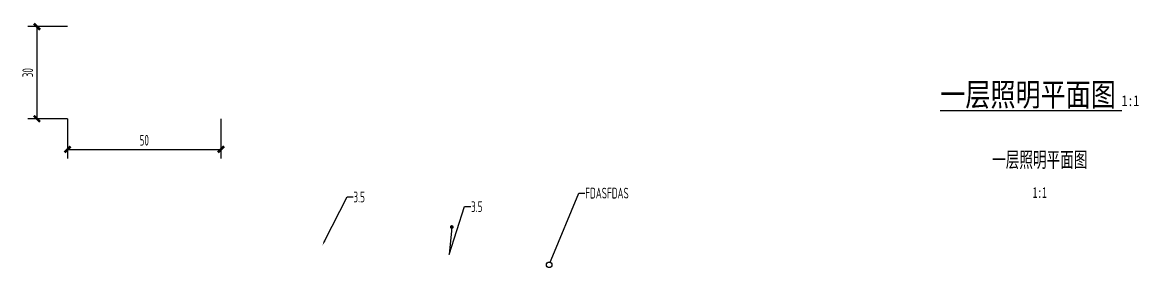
# Model space of a CAD drawing. Extents: x -337 to 273738, y -225 to 2088994.
# Drawn here: x 44451.7 to 44815.7, y 272097.4 to 272177.3 of the extents above; entities that cross this region are included whole.
import ezdxf
from ezdxf import colors
from ezdxf.entities.mleader import LeaderData, LeaderLine
from ezdxf.math import Vec2, Vec3

# ---------------------------------------------------------------- set-up
doc = ezdxf.new("R2010")
doc.units = 0
doc.header["$LTSCALE"] = 1000
doc.layers.get('0').update_dxf_attribs({"linetype": 'CONTINUOUS'})
doc.layers.get('Defpoints').update_dxf_attribs({"linetype": 'CONTINUOUS'})
doc.layers.add('E-REQU-DIMS', color=30, linetype='CONTINUOUS')
doc.layers.add('E-SHET-PROF', color=1, linetype='CONTINUOUS')
doc.styles.add('TH-STYLE1', font='Stfangso_1.ttf', dxfattribs={"width": 0.65})
doc.styles.add('TH-STYLE2', font='', dxfattribs={"width": 0.8})
doc.styles.add('TH-STYLE3', font='tssdeng.shx', dxfattribs={"width": 0.65, "bigfont": 'tssdchn.shx'})
doc.styles.get('TH-STYLE2').set_extended_font_data('STXihei')
doc.dimstyles.new('E-DIMA1', dxfattribs={"dimtxt": 3.5, "dimasz": 2, "dimexe": 3, "dimexo": 0, "dimgap": 1.25, "dimtad": 1, "dimdec": 1, "dimrnd": 1, "dimdsep": 46, "dimtxsty": 'TH-STYLE3', "dimblk1": 'ARCHTICK', "dimblk2": 'ARCHTICK', "dimsah": 1, "dimcen": 0, "dimclrt": 6, "dimadec": 0, "dimazin": 0, "dimtfac": 1, "dimtdec": 1, "dimtix": 1, "dimtmove": 2, "dimatfit": 3, "dimldrblk": 'ARCHTICK', "dimfxl": 1, "dimtolj": 1, "dimarcsym": 0})

# ---------------------------------------------------------------- blocks, each defined once
blk = doc.blocks.new('_ArchTick')
at = {"color": 0, "linetype": 'ByBlock', "const_width": 0.4}
blk.add_lwpolyline([(-0.5, -0.5), (0.5, 0.5)], dxfattribs=at)
blk = doc.blocks.new('*D506')
at = {"layer": 'Defpoints', "color": 0, "transparency": 16777216}
for p in [(44466.49, 272145.95), (44516.5, 272145.95), (44516.5, 272135.95)]:
    blk.add_point(p, dxfattribs=at)
at = {"layer": 'E-REQU-DIMS', "color": 0, "lineweight": -2, "transparency": 16777216}
for p, q in [((44466.49, 272145.95), (44466.49, 272132.95)), ((44516.5, 272145.95), (44516.5, 272132.95)), ((44466.49, 272135.95), (44516.5, 272135.95))]:
    blk.add_line(p, q, dxfattribs=at)
at = {"layer": 'E-REQU-DIMS', "color": 0, "lineweight": -2, "transparency": 16777216, "xscale": 2, "yscale": 2, "zscale": 2, "rotation": 180}
blk.add_blockref('_ArchTick', (44466.49, 272135.95), dxfattribs=at)
at = {"layer": 'E-REQU-DIMS', "color": 0, "lineweight": -2, "transparency": 16777216, "xscale": 2, "yscale": 2, "zscale": 2}
blk.add_blockref('_ArchTick', (44516.5, 272135.95), dxfattribs=at)
at = {"layer": 'E-REQU-DIMS', "color": 6, "transparency": 16777216, "insert": (44491.49, 272138.95), "char_height": 3.5, "attachment_point": 5, "style": 'TH-STYLE3'}
blk.add_mtext('\\A1;50', dxfattribs=at)
blk = doc.blocks.new('*D507')
at = {"layer": 'Defpoints', "color": 0, "transparency": 16777216}
for p in [(44466.49, 272175.95), (44456.49, 272145.95), (44466.49, 272145.95)]:
    blk.add_point(p, dxfattribs=at)
at = {"layer": 'E-REQU-DIMS', "color": 0, "lineweight": -2, "transparency": 16777216}
for p, q in [((44466.49, 272175.95), (44453.49, 272175.95)), ((44456.49, 272175.95), (44456.49, 272145.95)), ((44466.49, 272145.95), (44453.49, 272145.95))]:
    blk.add_line(p, q, dxfattribs=at)
at = {"layer": 'E-REQU-DIMS', "color": 0, "lineweight": -2, "transparency": 16777216, "xscale": 2, "yscale": 2, "zscale": 2}
for p, rotation in [((44456.49, 272175.95), 90), ((44456.49, 272145.95), 270)]:
    blk.add_blockref('_ArchTick', p, dxfattribs=dict(at, rotation=rotation))
at = {"layer": 'E-REQU-DIMS', "color": 6, "transparency": 16777216, "insert": (44453.49, 272160.95), "char_height": 3.5, "attachment_point": 5, "rotation": 90, "style": 'TH-STYLE3'}
blk.add_mtext('\\A1;30', dxfattribs=at)
blk = doc.blocks.new('_Dot')
at = {"color": 0, "linetype": 'ByBlock', "lineweight": -2}
blk.add_line((-0.5, 0), (-1, 0), dxfattribs=at)
at = {"color": 0, "linetype": 'ByBlock', "const_width": 0.5}
blk.add_lwpolyline([(-0.25, 0, 1), (0.25, 0, 1)], format="xyb", close=True, dxfattribs=at)
blk = doc.blocks.new('_DotBlank')
at = {"color": 0, "linetype": 'ByBlock', "lineweight": -2}
blk.add_line((-0.5, 0), (-1, 0), dxfattribs=at)
blk.add_circle((0, 0), 0.5, dxfattribs=at)
blk = doc.blocks.new('标注图名图签索引')
at = {"layer": 'E-SHET-PROF', "attachment_point": 5}
for s, insert, char_height, style in [('{\\H1.071x;\\L一层照明平面图\\H0.4667x;\\l 1:1}', (29764.66, -18328.81), 7, 'TH-STYLE2'), ('一层照明平面图', (29764.66, -18349.89), 5, 'TH-STYLE1'), ('1:1', (29764.66, -18360.31), 3.5, 'TH-STYLE1')]:
    blk.add_mtext(s, dxfattribs=dict(at, insert=insert, char_height=char_height, style=style))
at = {"layer": 'E-REQU-DIMS'}
dim = blk.add_linear_dim(base=(29437.68, -18336.24), p1=(29447.68, -18306.24), p2=(29447.68, -18336.24), angle=270, dimstyle='E-DIMA1', dxfattribs=at)
dim.commit()
dim.dimension.update_dxf_attribs({"geometry": '*D507', "text_midpoint": (29434.68, -18321.24), "insert": (-15018.81, -290482.19)})
dim = blk.add_linear_dim(base=(29497.69, -18346.24), p1=(29447.68, -18336.24), p2=(29497.69, -18336.24), dimstyle='E-DIMA1', dxfattribs=at)
dim.commit()
dim.dimension.update_dxf_attribs({"geometry": '*D506', "text_midpoint": (29472.68, -18343.24), "insert": (-15018.81, -290482.19)})
ml = blk.add_multileader_mtext('Standard', dxfattribs=at)
ml.set_content('3.5', color=6, style='TH-STYLE3')
ml.set_leader_properties()
ml.build(insert=Vec2(0, 0))
ml.multileader.update_dxf_attribs({"dogleg_length": 2, "arrow_head_size": 1.8})
ctx = ml.context
ctx.base_point, ctx.char_height, ctx.arrow_head_size, ctx.landing_gap_size, ctx.plane_origin = Vec3(29540.79, -18361.73), 3.5, 1.8, 0.09, Vec3(29522.4, -18366.69)
notes = []
notes.append((ctx, [(0, (1, 1, 0), (29538.79, -18361.73), (1, 0), 2, [(0, [(29530.73, -18377.54)], 0, [])])]))
ctx.mtext.insert, ctx.mtext.flow_direction = Vec3(29540.88, -18359.98), 5
ml = blk.add_multileader_mtext('Standard', dxfattribs=at)
ml.set_content('FDASFDAS', color=6, style='TH-STYLE3')
ml.set_leader_properties()
ml.set_arrow_properties(name='DOTBLANK')
ml.build(insert=Vec2(0, 0))
ml.multileader.update_dxf_attribs({"dogleg_length": 2, "arrow_head_size": 1.8})
ctx = ml.context
ctx.base_point, ctx.char_height, ctx.arrow_head_size, ctx.landing_gap_size, ctx.plane_origin = Vec3(29616.38, -18360.48), 3.5, 1.8, 0.09, Vec3(29604.71, -18383.85)
notes.append((ctx, [(0, (1, 1, 0), (29614.38, -18360.48), (1, 0), 2, [(0, [(29604.71, -18383.85)], 0, [])])]))
ctx.mtext.insert, ctx.mtext.flow_direction = Vec3(29616.47, -18358.73), 5
ml = blk.add_multileader_mtext('Standard', dxfattribs=at)
ml.set_content('3.5', color=6, style='TH-STYLE3')
ml.set_leader_properties()
ml.set_arrow_properties(name='DOT')
ml.build(insert=Vec2(0, 0))
ml.multileader.update_dxf_attribs({"dogleg_length": 2, "arrow_head_size": 1.25})
ctx = ml.context
ctx.base_point, ctx.char_height, ctx.arrow_head_size, ctx.landing_gap_size, ctx.plane_origin = Vec3(29579.14, -18364.88), 3.5, 1.25, 0.09, Vec3(29567.59, -18370.29)
notes.append((ctx, [(1, (1, 1, 0), (29577.14, -18364.88), (1, 0), 2, [(1, [(29572.94, -18371.53), (29572.12, -18380.47)], 0, [])])]))
ctx.mtext.insert, ctx.mtext.flow_direction = Vec3(29579.23, -18363.13), 5
for ctx, leaders in notes:
    for number, flags, end, landing, length, lines in leaders:
        leader = LeaderData()
        leader.index, (leader.has_last_leader_line, leader.has_dogleg_vector, leader.attachment_direction) = number, flags
        leader.last_leader_point, leader.dogleg_vector, leader.dogleg_length = Vec3(end), Vec3(landing), length
        for number, points, colour, breaks in lines:
            line = LeaderLine()
            line.index, line.vertices, line.color, line.breaks = number, Vec3.list(points), colors.encode_raw_color(colour), breaks
            leader.lines.append(line)
        ctx.leaders.append(leader)

msp = doc.modelspace()

# ---------------------------------------------------------------- block references
msp.add_blockref('标注图名图签索引', (15018.81, 290482.19))

doc.saveas('drawing.dxf')
